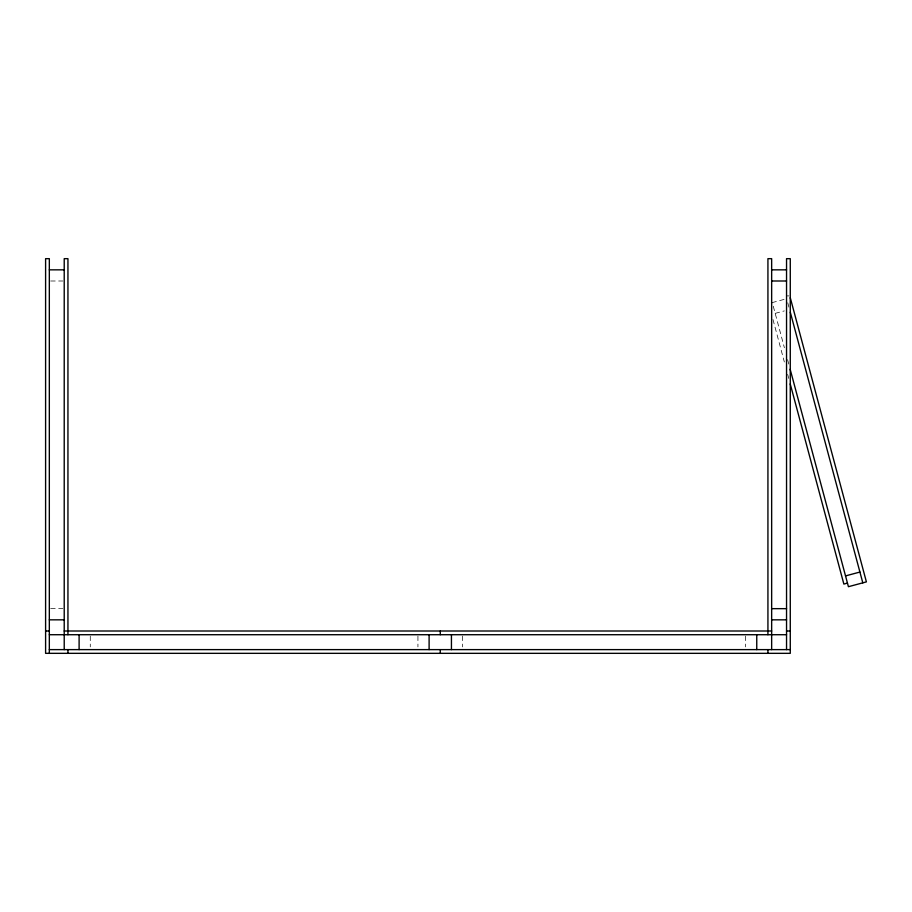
<?xml version="1.0" encoding="UTF-8"?>
<svg xmlns="http://www.w3.org/2000/svg" width="912" height="912" viewBox="0 0 912 912"><rect width="100%" height="100%" fill="white"/><g stroke="black" fill="none" stroke-linecap="round" stroke-linejoin="round"><path stroke-width="0.68" stroke-dasharray="4.56 3.42" d="M784.058 299.421L772.293 302.579L784.388 347.734M775.177 313.363L784.331 310.912M50.673 280.999L62.86 280.999M786.543 295.898L789.028 295.898M50.673 608.657L62.86 608.657M787.763 302.773L789.564 309.51M787.58 359.636L789.051 365.119M772.966 319.474L784.343 361.973M787.649 374.308L788.755 378.423M745.594 636.074L745.594 646.904M462.612 636.074L462.612 646.904M417.935 636.074L417.935 646.904M90.277 636.074L90.277 646.904"/><path stroke-width="1.37" d="M845.527 575.905L859.913 572.052M847.453 583.099L843.862 584.068L790.225 383.906M49.328 269.838L64.216 269.838M771.655 269.838L786.543 269.838M771.655 280.999L786.543 280.999M771.655 608.657L786.543 608.657M49.328 619.829L64.216 619.829M771.655 619.829L786.543 619.829M45.6 631.001L49.328 631.001M64.216 631.001L771.655 631.001M786.543 631.001L790.271 631.001M49.328 634.718L786.543 634.718M49.328 649.618L790.271 649.618M790.271 297.757L866.4 581.879L848.422 586.701L790.145 369.235M790.305 312.257L862.809 582.848M786.543 649.618L786.543 258.666L790.271 258.666L790.271 653.334L45.6 653.334L45.6 258.666L49.328 258.666L49.328 653.334M771.655 649.618L771.655 258.666L767.927 258.666L767.927 634.718M767.927 649.618L767.927 653.334M756.755 634.718L756.755 649.618M451.44 634.718L451.44 649.618M440.279 631.001L440.279 634.718M440.279 649.618L440.279 653.334M429.107 634.718L429.107 649.618M79.105 634.718L79.105 649.618M67.944 634.718L67.944 258.666L64.216 258.666L64.216 649.618M67.944 649.618L67.944 653.334"/></g></svg>
